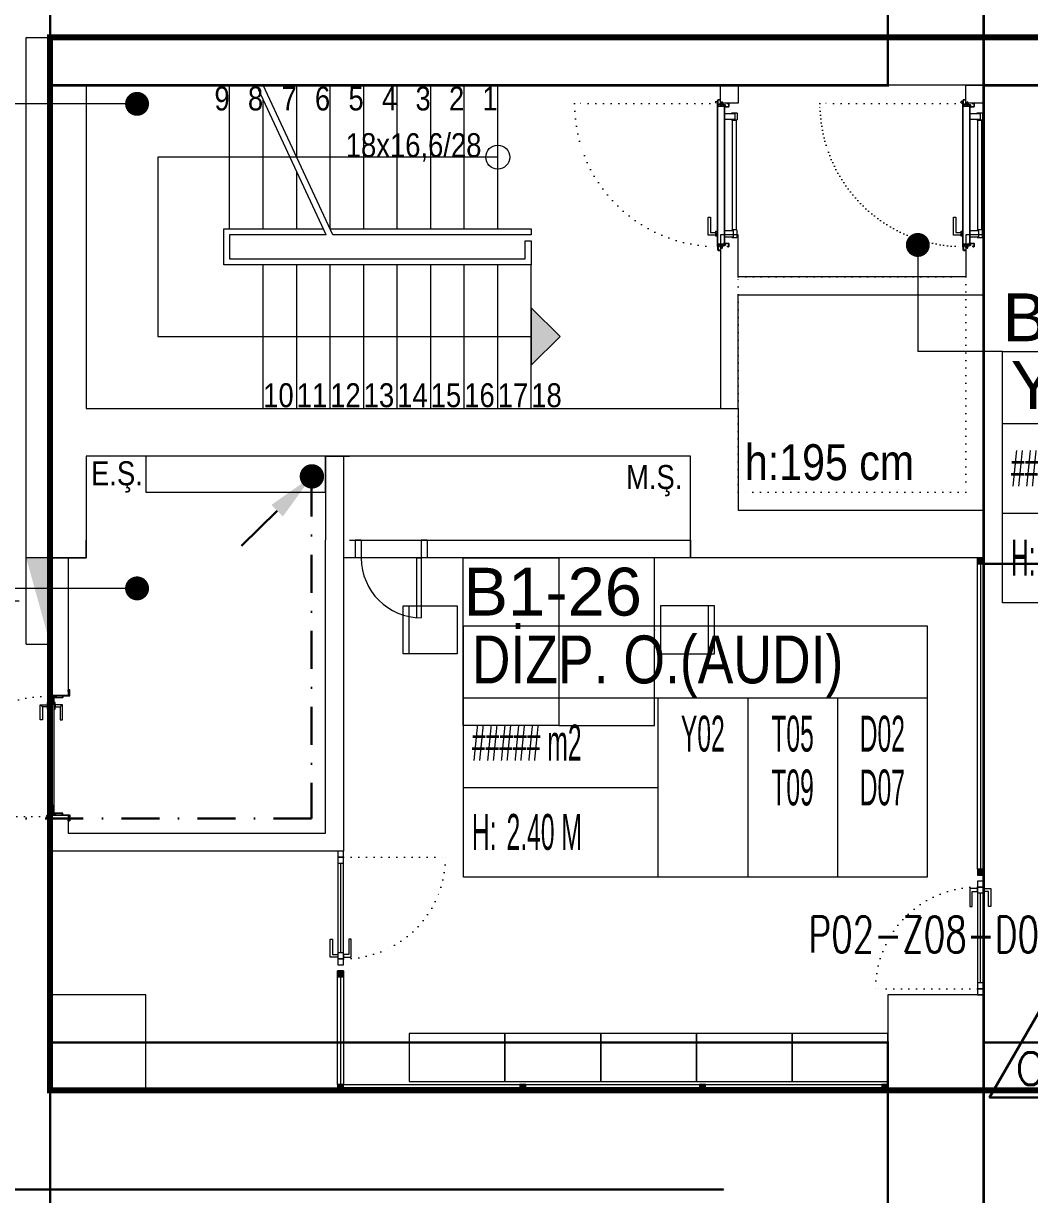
# Model space of a CAD drawing. Header units: metres. Extents: x -19121 to 152404, y -12107 to 29421.
# Drawn here: x 64418 to 65258, y 1513 to 2492 of the extents above; entities that cross this region are included whole.
import ezdxf
from ezdxf.enums import TextEntityAlignment as Align
from ezdxf.xclip import XClip

# ---------------------------------------------------------------- set-up
doc = ezdxf.new("R2010")
doc.units = ezdxf.units.M
doc.header["$LTSCALE"] = 50
doc.header["$MEASUREMENT"] = 0
doc.header["$XCLIPFRAME"] = 0
for name, pattern in [('DASHDOT', [25.4, 12.7, -6.35, 0, -6.35]), ('DOT2', [0.125, 0, -0.125]), ('DOT5', [0.75, 0, -0.75]), ('HIDDEN', [0.375, 0.25, -0.125])]:
    doc.linetypes.add(name, pattern=pattern)
doc.layers.get('0').update_dxf_attribs({"color": 9, "lineweight": 5})
for name, color, linetype, lineweight in [('00', 9, 'Continuous', 5), ('01', 9, 'Continuous', 5), ('05', 9, 'Continuous', 5), ('06B', 9, 'Continuous', 5), ('06D', 9, 'Continuous', 5), ('10', 9, 'Continuous', 5), ('14', 9, 'Continuous', 5), ('15', 9, 'Continuous', 5), ('19', 9, 'Continuous', 5), ('20', 9, 'DOT2', 5), ('21', 9, 'Continuous', 5), ('21_mahal200', 9, 'Continuous', 5), ('30H', 8, 'Continuous', 5), ('32-ekipman', 9, 'Continuous', 5), ('E-DEDEKTÖR NUMARALARI', 20, 'Continuous', 30), ('E-KABLO', 7, 'Continuous', 30), ('E-KARBONMONOKSİT DEDEKTÖRÜ', 7, 'Continuous', 30), ('E-OK', 3, 'Continuous', 30)]:
    doc.layers.add(name, color=color, linetype=linetype, lineweight=lineweight)
doc.styles.add('Arial', font='arial.ttf', dxfattribs={"height": 2.5})
doc.styles.add('E-YAZI', font='txttw.shx', dxfattribs={"height": 200})
doc.styles.add('MuuM_TEXT-STANDART', font='ARIALN.TTF')
doc.dimstyles.new('MuuM_DIM200', dxfattribs={"dimscale": 20, "dimtxt": 2, "dimasz": 1, "dimexe": 1, "dimexo": 1, "dimgap": 1, "dimtad": 1, "dimdec": 1, "dimrnd": 0.5, "dimdsep": 46, "dimtxsty": 'MuuM_TEXT-STANDART', "dimblk": 'ARCHTICK', "dimcen": 0, "dimdle": 0.15, "dimclrd": 256, "dimclre": 256, "dimclrt": 256, "dimadec": 0, "dimazin": 0, "dimtfac": 5, "dimtdec": 1, "dimtix": 1, "dimtmove": 2, "dimatfit": 3, "dimldrblk": 'DOT', "dimfxl": 3, "dimfxlon": 1, "dimtolj": 1, "dimlwd": -1, "dimlwe": -1, "dimarcsym": 0})

# ---------------------------------------------------------------- blocks, each defined once
blk = doc.blocks.new('100_KARBONMONOKSİT DEDEKTÖRÜ 085')
at = {"layer": 'E-KARBONMONOKSİT DEDEKTÖRÜ', "color": 4}
blk.add_lwpolyline([(2.264, 0), (0, 3.922), (-2.264, 0)], close=True, dxfattribs=at)
at = {"layer": 'E-KARBONMONOKSİT DEDEKTÖRÜ', "color": 3, "style": 'E-YAZI'}
blk.add_text('Co', height=1.36, dxfattribs=at).set_placement((-0.022, 1.201), align=Align.MIDDLE)
blk = doc.blocks.new('*U212')
at = {"layer": 'E-OK', "color": 3, "linetype": 'Continuous'}
blk.add_line((84.9, 84.8), (172.1, 172), dxfattribs=at)
at = {"layer": 'E-OK', "color": 4, "linetype": 'Continuous', "const_width": 30}
blk.add_lwpolyline([(-15, 0, 1), (15, 0, 1)], format="xyb", close=True, dxfattribs=at)
at = {"layer": 'E-OK', "color": 3, "linetype": 'Continuous'}
blk.add_solid([(99, 70.7), (70.7, 99), (0, 0)], dxfattribs=at)
blk = doc.blocks.new('p-kolon_80x80')
blk.add_lwpolyline([(-40, -40), (40, -40), (40, 40), (-40, 40)], close=True)
blk = doc.blocks.new('1.bod.mimari.elk')
at = {"layer": '01'}
blk.add_lwpolyline([(8420, -6585), (8420, -6500), (8420, -6460), (8420, -6150), (9220, -6150), (9220, -6190), (8470, -6190), (8470, -6460), (9015, -6460), (9015, -6545), (9220, -6545), (9220, -6585), (8975, -6585), (8975, -6500), (8470, -6500)], dxfattribs=at)
for p in [(8480, -6990), (9180, -6990)]:
    blk.add_blockref('p-kolon_80x80', p, dxfattribs=at)
blk = doc.blocks.new('p-işyeri')
at = {"color": 0, "const_width": 2}
blk.add_lwpolyline([(200, 0), (200, 700), (-200, 700), (-200, 0)], close=True, dxfattribs=at)
blk = doc.blocks.new('gr-p-birim')
blk.add_lwpolyline([(-0.5, -0.5), (0.5, -0.5), (0.5, 0.5), (-0.5, 0.5)], close=True)
blk = doc.blocks.new('*U15')
at = {"ltscale": 15}
for p, q in [((-25, 1), (-26, 0)), ((-25, -1), (-26, 0)), ((-23, 1), (-25, 1)), ((-23, 1), (-23, -2)), ((-21, -3), (-18, 3)), ((-21, -3), (-18, 3)), ((-20, -3), (-17, 3)), ((-20, -3), (-16, 3)), ((-18, -3), (-15, 3)), ((-18, -3), (-15, 3)), ((-18, 1), (-18, 2)), ((-17, -3), (-14, 3)), ((-17, -3), (-13, 3)), ((-17, 1), (-17, 2)), ((-15, -3), (-12, 3)), ((-15, -3), (-12, 3)), ((-15, 1), (-15, 2)), ((-14, -3), (-11, 3)), ((-14, -3), (-10, 3)), ((-14, 1), (-14, 2)), ((-12, -3), (-9, 3)), ((-12, -3), (-9, 3)), ((-12, 1), (-12, 2)), ((-11, -3), (-8, 3)), ((-11, -3), (-7, 3)), ((-11, 1), (-11, 2)), ((-9, -3), (-6, 3)), ((-9, -3), (-6, 3)), ((-9, 1), (-9, 2)), ((-8, -3), (-4, 3)), ((-8, -3), (-5, 3)), ((-8, 1), (-8, 2)), ((-6, -3), (-3, 3)), ((-6, -3), (-3, 3)), ((-6, 1), (-6, 2)), ((-5, -3), (-1, 3)), ((-5, -3), (-2, 3)), ((-5, 1), (-5, 2)), ((-3, 1), (-3, 2)), ((0, 4), (-2, 1)), ((-2, 1), (-2, 2)), ((0, 0), (-1, 0)), ((-25, -1), (-23, -2)), ((-9, -2), (-23, -2)), ((-21, -3), (-21, -2)), ((-20, -3), (-19, -2)), ((-20, -2), (-19, -2)), ((-19, -2), (-18, -2)), ((-18, -3), (-18, -2)), ((-17, -3), (-16, -2)), ((-17, -2), (-16, -2)), ((-16, -2), (-15, -2)), ((-15, -3), (-15, -2)), ((-14, -3), (-13, -2)), ((-14, -2), (-13, -2)), ((-13, -2), (-12, -2)), ((-12, -3), (-12, -2)), ((-11, -3), (-10, -2)), ((-11, -2), (-10, -2)), ((-10, -2), (-9, -2)), ((-9, -3), (-9, -2)), ((-8, -2), (-7, -2)), ((-8, -3), (-7, -2)), ((-7, -2), (-6, -2)), ((-6, -3), (-6, -2)), ((-5, -2), (-4, -2)), ((-5, -3), (-4, -2)), ((-4, -2), (-2, -2)), ((0, -4), (-2, -2)), ((0, 0), (-1, 0))]:
    blk.add_line(p, q, dxfattribs=at)
for p, q in [((-7, 1), (-23, 1)), ((-17, 1), (-19, 1)), ((-16, 1), (-17, 1)), ((-14, 1), (-16, 1)), ((-13, 1), (-14, 1)), ((-11, 1), (-13, 1)), ((-10, 1), (-11, 1)), ((-8, 1), (-10, 1)), ((-7, 1), (-8, 1)), ((-5, 1), (-7, 1)), ((-4, 1), (-5, 1)), ((-2, 1), (-4, 1)), ((-2, 1), (-2, 1)), ((0, 0), (0, 4)), ((-2, -2), (-2, -2)), ((0, 0), (0, -4))]:
    blk.add_line(p, q)
for centre, radius, start, end in [((-26, 4), 3.92, 274.361, 322.1025), ((-26, -4), 3.92, 37.8975, 85.639), ((-18, 3), 0.0971, 330.3204, 150.3204), ((-17, 3), 0.0971, 330.3204, 150.3204), ((-15, 3), 0.0971, 330.3204, 150.3204), ((-14, 3), 0.0971, 330.3204, 150.3204), ((-12, 3), 0.0971, 330.3204, 150.3204), ((-11, 3), 0.0971, 330.3204, 150.3204), ((-9, 3), 0.0971, 330.3204, 150.3204), ((-8, 3), 0.0971, 330.3204, 150.3204), ((-6, 3), 0.0971, 330.3204, 150.3204), ((-5, 3), 0.0971, 330.3204, 150.3204), ((-3, 3), 0.0971, 330.3204, 150.3204), ((-2, 3), 0.0971, 330.3204, 150.3204), ((-1, 0), 0.486, 90, 270), ((0, 4), 0.25, 0, 150.0864), ((-21, -3), 0.0971, 150.3204, 330.3204), ((-20, -3), 0.0971, 150.3204, 330.3204), ((-18, -3), 0.0971, 150.3204, 330.3204), ((-17, -3), 0.0971, 150.3204, 330.3204), ((-15, -3), 0.0971, 150.3204, 330.3204), ((-14, -3), 0.0971, 150.3204, 330.3204), ((-12, -3), 0.0971, 150.3204, 330.3204), ((-11, -3), 0.0971, 150.3204, 330.3204), ((-9, -3), 0.0971, 150.3204, 330.3204), ((-8, -3), 0.0971, 150.3204, 330.3204), ((-6, -3), 0.0971, 150.3204, 330.3204), ((-5, -3), 0.0971, 150.3204, 330.3204), ((0, -4), 0.25, 209.9136, 0)]:
    blk.add_arc(centre, radius, start, end, dxfattribs=at)
blk = doc.blocks.new('conta')
at = {"ltscale": 10}
for p, q in [((-2649.9, 5345.5), (-2649.8, 5345.6)), ((-2649.9, 5344.5), (-2649.8, 5344.3)), ((-2649.8, 5344.3), (-2649.7, 5344.3)), ((-2649.7, 5345.4), (-2649.3, 5345.4)), ((-2649.2, 5345.4), (-2649.1, 5345.5)), ((-2649, 5344), (-2648.8, 5343.8)), ((-2648.9, 5344.1), (-2648.7, 5343.9)), ((-2648.8, 5345.1), (-2648.6, 5345.3)), ((-2648.8, 5344.9), (-2648.6, 5345.2)), ((-2648.7, 5343.8), (-2648.7, 5343.8)), ((-2648.6, 5345.3), (-2648.6, 5345.3))]:
    blk.add_line(p, q, dxfattribs=at)
for centre, radius, start, end in [((-2649.8, 5345.5), 0.05, 140.6345, 188.9372), ((-2653, 5345), 3.19, 350.4674, 8.9372), ((-2649.9, 5344.5), 0.02, 170.4674, 213.7451), ((-2649.7, 5345.6), 0.0696, 22.2428, 159.258), ((-2650.9, 5345), 1.24, 340.3382, 16.7772), ((-2649.7, 5344.6), 0.03, 160.3382, 273.2666), ((-2649.7, 5345.4), 0.03, 90, 196.7772), ((-2649.6, 5341.5), 3.01, 80.4362, 93.2666), ((-2649.3, 5345.5), 0.05, 270, 303.0062), ((-2649.2, 5344.1), 0.231, 353.9571, 81.9004), ((-2649.1, 5345.5), 0.03, 4.7972, 123.0062), ((-2649.1, 5344.5), 0.03, 260.4362, 338.7066), ((-2651.2, 5344.8), 2.33, 7.5897, 18.7951), ((-2649, 5345.6), 0.05, 18.7951, 42.1429), ((-2650.2, 5345), 1.27, 338.7066, 23.0418), ((-2648.9, 5344.1), 0.1, 173.9571, 217.2653), ((-2648.8, 5345.1), 0.05, 187.5897, 322.7347), ((-2658.2, 5345.2), 9.36, 353.6857, 357.8537), ((-2648.8, 5344.2), 0.1, 173.6857, 217.2653), ((-2648.8, 5344.8), 0.05, 142.7347, 180.2669), ((-2648.7, 5343.8), 0.05, 217.2653, 307.2653), ((-2648.7, 5343.8), 0.05, 307.2653, 37.2653), ((-2648.6, 5345.3), 0.05, 52.7347, 142.7347), ((-2648.6, 5345.3), 0.05, 322.7347, 52.7347)]:
    blk.add_arc(centre, radius, start, end, dxfattribs=at)
for points, knots in [([(-2649, 5345.6), (-2649, 5345.6), (-2649.1, 5345.7), (-2649.2, 5345.4), (-2649.3, 5345.7), (-2649.4, 5345.5), (-2649.5, 5345.7), (-2649.6, 5345.5), (-2649.7, 5345.6), (-2649.7, 5345.6)], [0.0086373, 0.0086373, 0.0086373, 0.0086373, 0.1097304, 0.3133405, 0.4430081, 0.5658764, 0.7165186, 0.8527974, 0.9648495, 0.9648495, 0.9648495, 0.9648495]), ([(-2649.7, 5344.3), (-2649.7, 5344.3), (-2649.7, 5344.5), (-2649.6, 5344.3), (-2649.3, 5344.4), (-2649.2, 5344.4), (-2649.2, 5344.4)], [0, 0, 0, 0, 0.1008757, 0.3841126, 0.5436166, 0.6906785, 0.6906785, 0.6906785, 0.6906785])]:
    blk.add_open_spline(points, degree=3, knots=knots, dxfattribs=at)
blk = doc.blocks.new('p-yn_sackasa')
at = {"layer": '10', "linetype": 'Continuous'}
for p, q in [((-2.19, 0), (-2.19, -0.15)), ((0, 6.16), (0, 6.9)), ((0.01, 6.9), (0.01, 6.15)), ((0.14, 6.9), (0.14, 6.16)), ((0.15, 6.9), (0.15, 6.16)), ((2.69, 7.16), (0.26, 7.16)), ((2.69, 7.15), (0.26, 7.15)), ((2.69, 7.02), (0.26, 7.02)), ((0.26, 7.01), (2.69, 7.01)), ((0.26, 6.05), (0.76, 6.05)), ((0.75, 6.04), (0.26, 6.04)), ((0.26, 5.91), (0.75, 5.91)), ((0.76, 5.9), (0.26, 5.9)), ((0.67, -0.71), (0.67, 2.27)), ((0.69, -0.71), (0.69, 2.27)), ((0.75, 5.91), (0.75, 6.04)), ((0.76, 5.9), (0.76, 6.05)), ((0.81, -0.71), (0.81, 2.27)), ((0.83, -0.71), (0.83, 2.27)), ((0.92, 2.33), (0.95, 2.32)), ((0.93, 2.34), (0.95, 2.33)), ((1.01, 2.46), (0.99, 2.47)), ((0.99, 2.46), (1.01, 2.45)), ((1.11, 2.52), (1.11, 3.73)), ((1.12, 2.52), (1.12, 3.73)), ((1.25, 3.73), (1.25, 2.52)), ((1.26, 2.52), (1.26, 3.73)), ((1.37, 3.98), (2.49, 3.98)), ((2.49, 3.97), (1.37, 3.97)), ((1.37, 3.84), (2.49, 3.84)), ((2.49, 3.83), (1.37, 3.83)), ((2.6, 3.69), (2.5, 3.36)), ((2.51, 3.35), (2.61, 3.69)), ((2.73, 3.65), (2.63, 3.32)), ((2.74, 3.64), (2.64, 3.31)), ((2.8, 3.29), (2.8, 6.9)), ((2.81, 3.29), (2.81, 6.9)), ((2.94, 3.29), (2.94, 6.9)), ((2.95, 3.29), (2.95, 6.9)), ((-2.95, -0.25), (-2.95, -1.75)), ((-2.94, -1.75), (-2.94, -0.25)), ((-2.81, -0.25), (-2.81, -1.75)), ((-2.8, -0.25), (-2.8, -1.75)), ((-2.19, 0), (-2.7, 0)), ((-2.2, -0.01), (-2.7, -0.01)), ((-2.2, -0.14), (-2.7, -0.14)), ((-2.19, -0.15), (-2.7, -0.15)), ((1.01, -1.85), (-2.7, -1.85)), ((1.01, -1.86), (-2.7, -1.86)), ((-2.7, -1.99), (1.01, -1.99)), ((1.01, -2), (-2.7, -2)), ((-2.2, -0.14), (-2.2, -0.01)), ((0.92, -0.77), (0.95, -0.76)), ((0.93, -0.78), (0.95, -0.77)), ((0.99, -0.89), (1.01, -0.88)), ((1.01, -0.89), (0.99, -0.91)), ((1.11, -0.96), (1.11, -1.75)), ((1.12, -0.96), (1.12, -1.75)), ((1.25, -0.96), (1.25, -1.75)), ((1.26, -0.96), (1.26, -1.75))]:
    blk.add_line(p, q, dxfattribs=at)
for points in [[(0.15, 2.14), (0.67, 2.14), (0.67, -0.54), (0.15, -0.54)], [(0.15, 2.14), (0.41, 2.14), (0.41, -0.54), (0.15, -0.54)]]:
    blk.add_lwpolyline(points, close=True, dxfattribs=at)
for centre, radius, start, end in [((0.26, 6.9), 0.261, 90, 180), ((0.26, 6.16), 0.261, 180, 270), ((0.26, 6.9), 0.249, 90, 180), ((0.26, 6.16), 0.249, 181.34499, 271.35021), ((0.26, 6.9), 0.122, 90, 180), ((0.26, 6.16), 0.122, 180, 270), ((0.26, 6.9), 0.11, 90, 180), ((0.26, 6.16), 0.11, 180, 270), ((0.89, 2.27), 0.219, 63.21528, 180), ((0.89, 2.27), 0.206, 63.21689, 180), ((0.89, 2.27), 0.0801, 63.21502, 180), ((0.89, 2.27), 0.0674, 63.21445, 180), ((1.04, 2.52), 0.206, 243.2197, 0), ((1.04, 2.52), 0.219, 243.21479, 0), ((1.04, 2.52), 0.0801, 243.22028, 0), ((1.04, 2.52), 0.0674, 243.21287, 0), ((1.37, 3.73), 0.253, 90, 180), ((1.37, 3.73), 0.24, 90, 180), ((1.37, 3.73), 0.114, 90, 180), ((1.37, 3.73), 0.101, 90, 180), ((2.49, 3.72), 0.261, 342.86025, 90), ((2.49, 3.72), 0.249, 342.86129, 90), ((2.49, 3.72), 0.122, 342.86074, 90), ((2.49, 3.72), 0.11, 342.86215, 90), ((2.72, 3.29), 0.232, 162.8601, 0), ((2.72, 3.29), 0.219, 162.86127, 0), ((2.72, 3.29), 0.0927, 162.86053, 0), ((2.72, 3.29), 0.0801, 162.86241, 0), ((2.69, 6.9), 0.261, 0, 90), ((2.69, 6.9), 0.249, 0, 90), ((2.69, 6.9), 0.122, 0, 90), ((2.69, 6.9), 0.11, 0, 90), ((-2.7, -0.25), 0.253, 90, 180), ((-2.7, -1.75), 0.253, 180, 270), ((-2.7, -0.25), 0.24, 90, 180), ((-2.7, -1.75), 0.24, 180, 270), ((-2.7, -0.25), 0.114, 90, 180), ((-2.7, -1.75), 0.114, 180, 270), ((-2.7, -0.25), 0.101, 90, 180), ((-2.7, -1.75), 0.101, 180, 270), ((0.89, -0.71), 0.219, 180, 296.78496), ((0.89, -0.71), 0.206, 180, 296.78515), ((0.89, -0.71), 0.0801, 180, 296.78498), ((0.89, -0.71), 0.0674, 180, 180.52454), ((0.89, -0.71), 0.0674, 180, 296.78713), ((1.04, -0.96), 0.219, 0, 116.78545), ((1.04, -0.96), 0.206, 0, 116.78362), ((1.04, -0.96), 0.0801, 0, 116.78105), ((1.04, -0.96), 0.0674, 0, 116.78713), ((1.01, -1.75), 0.114, 270, 0), ((1.01, -1.75), 0.24, 270, 0), ((1.01, -1.75), 0.101, 270, 0), ((1.01, -1.75), 0.253, 270, 0)]:
    blk.add_arc(centre, radius, start, end, dxfattribs=at)
at = {"layer": '10', "xscale": 0.0842696629213483, "yscale": 0.0842696629213483, "zscale": 0.0842696629213483}
blk.add_blockref('*U15', (0.95, 1.35), dxfattribs=at)
at = {"layer": '14', "xscale": -0.7887640449438696, "yscale": 0.7887640449438696, "zscale": 0.7887640449438204, "rotation": 90}
blk.add_blockref('conta', (4217.78, -2086.42), dxfattribs=at)
blk = doc.blocks.new('*U311')
at = {"layer": '06D'}
for points in [[(110.12, 4.76), (110.12, 11.01), (95.12, 11.01), (95.12, 9.14), (107.87, 9.14), (107.87, 9.14), (107.87, 4.76), (110.12, 4.76)], [(111.2, 3.51), (111.2, 4.76), (106.8, 4.76), (106.8, 3.51), (111.2, 3.51)]]:
    blk.add_lwpolyline(points, dxfattribs=at)
for points in [[(8.5, -8.61), (7.87, -8.61), (7.87, -12.61, 0.414214), (8.25, -12.98), (13.75, -12.98, 0.414214), (14.12, -12.61), (14.12, -8.61), (13.5, -8.61)], [(111.5, -8.61), (112.12, -8.61), (112.12, -12.61, -0.414214), (111.75, -12.98), (106.25, -12.98, -0.414214), (105.87, -12.61), (105.87, -8.61), (106.5, -8.61)]]:
    blk.add_lwpolyline(points, format="xyb", dxfattribs=at)
for points in [[(8.5, -11.11), (13.5, -11.11), (13.5, -2.49), (8.5, -2.49)], [(14.12, -12.36), (105.87, -12.36), (105.87, -9.23), (14.12, -9.23)], [(111.5, -9.99), (106.5, -9.99), (106.5, -2.49), (111.5, -2.49)]]:
    blk.add_lwpolyline(points, close=True, dxfattribs=at)
at = {"layer": '10', "ltscale": 10}
for p, q in [((-1.6, 3.68), (-1.73, 3.58)), ((-1.6, 3.68), (-1.73, 3.58)), ((-1.22, 3.11), (-1.22, 3.24)), ((-1.22, 3.11), (-1.22, 3.24)), ((-1.22, 3.11), (-1.05, 3.11)), ((-1.22, 3.11), (-1.05, 3.11)), ((-1.05, 2.95), (-1.05, 3.38)), ((-1.05, 2.95), (-1.05, 3.38)), ((-0.84, 2.95), (-0.84, 3.38)), ((-0.84, 2.95), (-0.84, 3.38)), ((0.3, 3.41), (0.3, 3.29)), ((0.4, 3.51), (119.6, 3.51)), ((0.4, 3.19), (2.25, 3.19)), ((0.45, 3.36), (119.54, 3.36)), ((0.45, 3.36), (0.45, 3.34)), ((0.45, 3.34), (2.35, 3.34)), ((1, 0.04), (2, 0.69)), ((2, 1.13), (2, 0.69)), ((2.3, 1.13), (2, 1.13)), ((2, 0.69), (2, -0.81)), ((2.3, 3.14), (2.3, -2.39)), ((2.3, 0.69), (2.3, 1.13)), ((2.3, -0.81), (2.3, 0.69)), ((2.45, 3.24), (2.45, -2.29)), ((117.55, 3.24), (117.55, -2.29)), ((119.54, 3.34), (117.65, 3.34)), ((117.7, 3.14), (117.7, -2.39)), ((117.7, 1.13), (117.7, -0.37)), ((118, 1.13), (117.7, 1.13)), ((117.7, 1.13), (117.7, -0.37)), ((118, 1.13), (117.7, 1.13)), ((119.6, 3.19), (117.75, 3.19)), ((118, -0.37), (118, 1.13)), ((118, -0.37), (118, 1.13)), ((118, 0.88), (119, 0.88)), ((118, 0.88), (119, 0.88)), ((118, 0.68), (119, 0.68)), ((118, 0.68), (119, 0.68)), ((119, 0.28), (118, -0.37)), ((119, 0.28), (118, -0.37)), ((119.55, 3.36), (119.55, 3.34)), ((119.7, 3.41), (119.7, 3.29)), ((2, -0.36), (1, -0.36)), ((2, -0.56), (1, -0.56)), ((2, -0.81), (2.3, -0.81)), ((2.4, -2.49), (117.6, -2.49)), ((2.5, -2.34), (117.5, -2.34)), ((117.7, -0.37), (117.7, -0.81)), ((117.7, -0.37), (117.7, -0.81)), ((117.7, -0.81), (118, -0.81)), ((117.7, -0.81), (118, -0.81)), ((118, -0.81), (118, -0.37)), ((118, -0.81), (118, -0.37))]:
    blk.add_line(p, q, dxfattribs=at)
blk.add_circle((-0.95, 4.22), 0.843, dxfattribs=at)
blk.add_circle((-0.95, 4.22), 0.843, dxfattribs=at)
for centre, radius, start, end in [((-0.95, 4.22), 1.01, 219.4092, 254.28614), ((-0.95, 4.22), 1.01, 219.4092, 254.28614), ((-0.42, 3.21), 0.428, 156.35197, 217.62095), ((-0.42, 3.21), 0.428, 156.35197, 217.62095), ((-0.42, 3.21), 0.302, 105.55242, 240.03149), ((-0.42, 3.21), 0.302, 105.55242, 240.03149), ((0.4, 3.41), 0.1, 90, 180), ((0.4, 3.29), 0.1, 180, 270), ((0.45, 3.36), 0.005, 90, 180), ((0.45, 3.34), 0.005, 180, 270), ((2.25, 3.14), 0.05, 0, 90), ((2.35, 3.24), 0.1, 0, 90), ((117.65, 3.24), 0.1, 90, 180), ((117.75, 3.14), 0.05, 90, 180), ((119.54, 3.36), 0.005, 0, 90), ((119.54, 3.34), 0.005, 270, 0), ((119.6, 3.41), 0.1, 0, 90), ((119.6, 3.29), 0.1, 270, 0), ((2.4, -2.39), 0.1, 180, 270), ((2.5, -2.29), 0.05, 180, 270), ((117.56, -2.35), 0.141, 284.92708, 345.07292)]:
    blk.add_arc(centre, radius, start, end, dxfattribs=at)
at = {"layer": '20'}
blk.add_lwpolyline([(0.3, 3.35), (0.3, 122.75, -0.414214), (119.7, 3.35, 1)], format="xyb", dxfattribs=at)
at = {"xscale": -1, "rotation": 180}
blk.add_blockref('p-yn_sackasa', (0, 0.95), dxfattribs=at)
at = {"rotation": 180}
blk.add_blockref('p-yn_sackasa', (120, 0.95), dxfattribs=at)
blk = doc.blocks.new('*U312')
at = {"layer": '06D'}
for points in [[(9.87, 4.76), (9.87, 11.01), (24.87, 11.01), (24.87, 9.14), (12.12, 9.14), (12.12, 9.14), (12.12, 4.76), (9.87, 4.76)], [(8.8, 3.51), (8.8, 4.76), (13.2, 4.76), (13.2, 3.51), (8.8, 3.51)]]:
    blk.add_lwpolyline(points, dxfattribs=at)
for points in [[(8.5, -8.61), (7.87, -8.61), (7.87, -12.61, 0.414214), (8.25, -12.98), (13.75, -12.98, 0.414214), (14.12, -12.61), (14.12, -8.61), (13.5, -8.61)], [(111.5, -8.61), (112.12, -8.61), (112.12, -12.61, -0.414214), (111.75, -12.98), (106.25, -12.98, -0.414214), (105.87, -12.61), (105.87, -8.61), (106.5, -8.61)]]:
    blk.add_lwpolyline(points, format="xyb", dxfattribs=at)
for points in [[(8.5, -9.99), (13.5, -9.99), (13.5, -2.49), (8.5, -2.49)], [(105.87, -12.36), (14.12, -12.36), (14.12, -9.23), (105.87, -9.23)], [(111.5, -11.11), (106.5, -11.11), (106.5, -2.49), (111.5, -2.49)]]:
    blk.add_lwpolyline(points, close=True, dxfattribs=at)
at = {"layer": '10', "ltscale": 10}
for p, q in [((0.3, 3.41), (0.3, 3.29)), ((119.6, 3.51), (0.4, 3.51)), ((0.4, 3.19), (2.25, 3.19)), ((119.54, 3.36), (0.45, 3.36)), ((0.45, 3.36), (0.45, 3.34)), ((0.45, 3.34), (2.35, 3.34)), ((2, 0.88), (1, 0.88)), ((2, 0.88), (1, 0.88)), ((2, 0.68), (1, 0.68)), ((2, 0.68), (1, 0.68)), ((1, 0.28), (2, -0.37)), ((1, 0.28), (2, -0.37)), ((2, -0.37), (2, 1.13)), ((2, 1.13), (2.3, 1.13)), ((2, -0.37), (2, 1.13)), ((2, 1.13), (2.3, 1.13)), ((2.3, 3.14), (2.3, -2.39)), ((2.3, 1.13), (2.3, -0.37)), ((2.3, 1.13), (2.3, -0.37)), ((2.45, 3.24), (2.45, -2.29)), ((117.55, 3.24), (117.55, -2.29)), ((119.54, 3.34), (117.65, 3.34)), ((117.7, 3.14), (117.7, -2.39)), ((117.7, 1.13), (118, 1.13)), ((117.7, 0.69), (117.7, 1.13)), ((117.7, -0.81), (117.7, 0.69)), ((119.6, 3.19), (117.75, 3.19)), ((118, 1.13), (118, 0.69)), ((118, 0.69), (118, -0.81)), ((119, 0.04), (118, 0.69)), ((119.55, 3.36), (119.55, 3.34)), ((119.7, 3.41), (119.7, 3.29)), ((120.84, 2.95), (120.84, 3.38)), ((120.84, 2.95), (120.84, 3.38)), ((121.05, 2.95), (121.05, 3.38)), ((121.05, 2.95), (121.05, 3.38)), ((121.22, 3.11), (121.05, 3.11)), ((121.22, 3.11), (121.05, 3.11)), ((121.22, 3.11), (121.22, 3.24)), ((121.22, 3.11), (121.22, 3.24)), ((121.6, 3.68), (121.73, 3.58)), ((121.6, 3.68), (121.73, 3.58)), ((2, -0.81), (2, -0.37)), ((2, -0.81), (2, -0.37)), ((2.3, -0.81), (2, -0.81)), ((2.3, -0.81), (2, -0.81)), ((2.3, -0.37), (2.3, -0.81)), ((2.3, -0.37), (2.3, -0.81)), ((117.6, -2.49), (2.4, -2.49)), ((117.5, -2.34), (2.5, -2.34)), ((118, -0.81), (117.7, -0.81)), ((118, -0.36), (119, -0.36)), ((118, -0.56), (119, -0.56))]:
    blk.add_line(p, q, dxfattribs=at)
blk.add_circle((120.95, 4.22), 0.843, dxfattribs=at)
blk.add_circle((120.95, 4.22), 0.843, dxfattribs=at)
for centre, radius, start, end in [((0.4, 3.41), 0.1, 90, 180), ((0.4, 3.29), 0.1, 180, 270), ((0.45, 3.36), 0.005, 90, 180), ((0.45, 3.34), 0.005, 180, 270), ((2.25, 3.14), 0.05, 0, 90), ((2.35, 3.24), 0.1, 0, 90), ((117.65, 3.24), 0.1, 90, 180), ((117.75, 3.14), 0.05, 90, 180), ((119.54, 3.36), 0.005, 0, 90), ((119.54, 3.34), 0.005, 270, 0), ((119.6, 3.41), 0.1, 0, 90), ((119.6, 3.29), 0.1, 270, 0), ((120.42, 3.21), 0.302, 299.96851, 74.44758), ((120.42, 3.21), 0.302, 299.96851, 74.44758), ((120.42, 3.21), 0.428, 322.37905, 23.64803), ((120.42, 3.21), 0.428, 322.37905, 23.64803), ((120.95, 4.22), 1.01, 285.71386, 320.5908), ((120.95, 4.22), 1.01, 285.71386, 320.5908), ((2.44, -2.35), 0.141, 194.92708, 255.07292), ((117.5, -2.29), 0.05, 270, 0), ((117.6, -2.39), 0.1, 270, 0)]:
    blk.add_arc(centre, radius, start, end, dxfattribs=at)
at = {"layer": '20'}
blk.add_lwpolyline([(119.7, 3.35), (119.7, 122.75, 0.414214), (0.3, 3.35, -1)], format="xyb", dxfattribs=at)
at = {"xscale": -1, "rotation": 180}
blk.add_blockref('p-yn_sackasa', (0, 0.95), dxfattribs=at)
at = {"rotation": 180}
blk.add_blockref('p-yn_sackasa', (120, 0.95), dxfattribs=at)
blk = doc.blocks.new('p-M01-M02_merdiven-1050')
at = {"layer": '19'}
h = blk.add_hatch(color=256, dxfattribs=at)
h.dxf.hatch_style = 1
edge = h.paths.add_edge_path()
edge.add_arc((210, -344), 10, 270, 630)
h = blk.add_hatch(color=256, dxfattribs=at)
h.dxf.hatch_style = 1
h.paths.add_polyline_path([(84, -372), (36, -372), (60, -396.04)])
at = {"layer": '19', "linetype": 'Continuous'}
for points in [[(210, -344), (210, -120), (210, -60), (60, -60), (60, -372)], [(145, -200.74), (145, -120), (125, -120), (125, -120), (125, -367), (140, -367), (140, -372), (120, -372), (120, -367), (120, -115), (120, -115), (150, -115), (150, -198.41)], [(150, -120), (270, -120)], [(145, -200.74), (270, -142.41)], [(0, -148), (120, -148)], [(145, -206.33), (270, -148)], [(150, -148), (258.02, -148)], [(0, -176), (120, -176)], [(150, -176), (198.02, -176)], [(210, -176), (270, -176)], [(0, -204), (120, -204)], [(150, -204), (270, -204)], [(0, -232), (120, -232)], [(150, -232), (270, -232)], [(0, -260), (120, -260)], [(150, -260), (270, -260)], [(0, -288), (120, -288)], [(150, -288), (270, -288)], [(0, -316), (120, -316)], [(150, -316), (270, -316)], [(0, -344), (120, -344)], [(150, -344), (270, -344)], [(0, -372), (120, -372)]]:
    blk.add_lwpolyline(points, dxfattribs=at)
at = {"layer": '19'}
for points in [[(145, -206.33), (270, -148)], [(150, -204), (150, -372), (150, -372), (145, -372), (145, -372), (145, -206.33)]]:
    blk.add_lwpolyline(points, dxfattribs=at)
blk.add_lwpolyline([(84, -372), (36, -372), (60, -396.04)], close=True, dxfattribs=at)
blk.add_circle((210, -344), 10, dxfattribs=at)
blk = doc.blocks.new('p-m04 formül2a')
at = {"layer": '21', "style": 'MuuM_TEXT-STANDART'}
for s, p in [('9', (120, 249)), ('8', (148, 249)), ('7', (176, 249)), ('6', (204, 249)), ('5', (232, 249)), ('4', (260, 249)), ('3', (288, 249)), ('2', (316, 249)), ('1', (344, 249)), ('18x16,6/28', (330.39, 210))]:
    blk.add_text(s, height=20, dxfattribs=at).set_placement(p, align=Align.RIGHT)
for s, p in [('10', (148, 1)), ('11', (176, 1)), ('12', (204, 1)), ('13', (232, 1)), ('14', (260, 1)), ('15', (288, 1)), ('16', (316, 1)), ('17', (344, 1)), ('18', (372, 1))]:
    blk.add_text(s, height=20, dxfattribs=at).set_placement(p)
blk = doc.blocks.new('gr-p-barel kilitli kapı kolu')
at = {"flags": 128}
for points in [[(-0.9, 0.8), (-0.9, 4.9), (-11.7, 4.9), (-11.7, 6.7), (0.9, 6.7), (0.9, 0.8)], [(-0.8, 5), (0.8, 6.6)]]:
    blk.add_lwpolyline(points, dxfattribs=at)
blk.add_lwpolyline([(-2.75, 0), (-2.75, 0.7), (2.75, 0.7), (2.75, 0)])
blk.add_lwpolyline([(-1.3, 0.7), (1.3, 0.7), (1.3, 0.8), (-1.3, 0.8)], close=True)
blk = doc.blocks.new('prf-scr2')
at = {"linetype": 'DOT2', "ltscale": 10}
blk.add_line((0, 0.19), (0, -1.06), dxfattribs=at)
for p, q in [((0.09, -0.24), (-0.09, -0.2)), ((-0.09, -0.24), (0.09, -0.28)), ((0.09, -0.32), (-0.09, -0.28)), ((-0.09, -0.32), (0.09, -0.36)), ((0.09, -0.4), (-0.09, -0.36)), ((-0.09, -0.4), (0.09, -0.44)), ((0.09, -0.48), (-0.09, -0.44)), ((-0.09, -0.48), (0.09, -0.52)), ((0.09, -0.56), (-0.09, -0.52)), ((-0.09, -0.56), (0.09, -0.6)), ((0.09, -0.64), (-0.09, -0.6)), ((-0.09, -0.64), (0.09, -0.68)), ((0.09, -0.72), (-0.09, -0.68)), ((-0.09, -0.72), (0.09, -0.76)), ((0.06, -0.84), (-0.08, -0.76)), ((-0.07, -0.8), (0.06, -0.84)), ((0.09, -0.17), (0, -0.15)), ((0, -0.18), (0.09, -0.2))]:
    blk.add_line(p, q)
blk.add_lwpolyline([(0.23, 0), (-0.23, 0), (-0.23, -0.01), (-0.12, -0.14), (0.12, -0.14), (0.23, -0.01), (0.23, 0)], close=True)
for points in [[(0.23, -0.01), (-0.23, -0.01)], [(-0.09, -0.14), (-0.09, -0.2), (-0.12, -0.22), (-0.12, -0.23), (-0.09, -0.24), (-0.09, -0.28), (-0.12, -0.3), (-0.12, -0.31), (-0.09, -0.32), (-0.09, -0.36), (-0.12, -0.38), (-0.12, -0.39), (-0.09, -0.4), (-0.09, -0.44), (-0.12, -0.46), (-0.12, -0.46), (-0.09, -0.48), (-0.09, -0.52), (-0.12, -0.54), (-0.12, -0.54), (-0.09, -0.56), (-0.09, -0.6), (-0.12, -0.62), (-0.12, -0.62), (-0.09, -0.64), (-0.09, -0.68), (-0.12, -0.69), (-0.12, -0.7), (-0.09, -0.72), (-0.09, -0.73), (-0.08, -0.76), (-0.1, -0.77), (-0.1, -0.78), (-0.07, -0.8), (-0.01, -0.94), (0, -0.95), (0.01, -0.94), (0.08, -0.76), (0.09, -0.76), (0.12, -0.74), (0.12, -0.73), (0.09, -0.72), (0.09, -0.68), (0.12, -0.66), (0.12, -0.66), (0.09, -0.64), (0.09, -0.6), (0.12, -0.58), (0.12, -0.58), (0.09, -0.56), (0.09, -0.52), (0.12, -0.5), (0.12, -0.5), (0.09, -0.48), (0.09, -0.44), (0.12, -0.43), (0.12, -0.42), (0.09, -0.4), (0.09, -0.36), (0.12, -0.35), (0.12, -0.34), (0.09, -0.32), (0.09, -0.28), (0.12, -0.27), (0.12, -0.26), (0.09, -0.24), (0.09, -0.2), (0.12, -0.19), (0.12, -0.18), (0.09, -0.17), (0.09, -0.14)]]:
    blk.add_lwpolyline(points)
blk = doc.blocks.new('K-SAC-01')
at = {"layer": '10'}
for points in [[(-4.6, 16.2, -0.414214), (-4.5, 16.3), (-0.1, 16.3, -0.414214), (0, 16.2), (0, 5.9), (0.2, 5.9), (0.2, 16.2, 0.414214), (-0.1, 16.5), (-4.5, 16.5, 0.414214), (-4.8, 16.2), (-4.8, 15.3, 0.414214), (-4.5, 15), (-3.4, 15), (-3.4, 15.2), (-4.5, 15.2, -0.414214), (-4.6, 15.3)], [(0.2, 10.3, -0.414214), (0.5, 10.6), (1.5, 10.6, -0.414214), (1.8, 10.3), (1.8, 3.9, -0.414214), (1.5, 3.6, -0.414214), (1.2, 3.9), (1.2, 4.8), (0.2, 4.8), (0.2, -1.2, -0.414214), (-0.1, -1.5), (-4.5, -1.5, -0.414214), (-4.8, -1.2), (-4.8, -0.3, -0.414214), (-4.5, 0), (-3.4, 0), (-3.4, -0.2), (-4.5, -0.2, 0.414214), (-4.6, -0.3), (-4.6, -1.2, 0.414214), (-4.5, -1.3), (-0.1, -1.3, 0.414214), (0, -1.2), (0, 5), (1.4, 5), (1.4, 3.9, 0.414214), (1.5, 3.8, 0.414214), (1.6, 3.9), (1.6, 10.3, 0.414214), (1.5, 10.4), (0.5, 10.4, 0.414214), (0.4, 10.3), (0.4, 9.4), (0.2, 9.4)], [(99.8, 10.3, 0.414214), (99.5, 10.6), (98.5, 10.6, 0.414214), (98.2, 10.3), (98.2, 3.9, 0.414214), (98.5, 3.6, 0.414214), (98.8, 3.9), (98.8, 4.8), (99.8, 4.8), (99.8, -1.2, 0.414214), (100.1, -1.5), (104.5, -1.5, 0.414214), (104.8, -1.2), (104.8, -0.3, 0.414214), (104.5, 0), (103.4, 0), (103.4, -0.2), (104.5, -0.2, -0.414214), (104.6, -0.3), (104.6, -1.2, -0.414214), (104.5, -1.3), (100.1, -1.3, -0.414214), (100, -1.2), (100, 5), (98.6, 5), (98.6, 3.9, -0.414214), (98.5, 3.8, -0.414214), (98.4, 3.9), (98.4, 10.3, -0.414214), (98.5, 10.4), (99.5, 10.4, -0.414214), (99.6, 10.3), (99.6, 9.4), (99.8, 9.4)], [(104.6, 16.2, 0.414214), (104.5, 16.3), (100.1, 16.3, 0.414214), (100, 16.2), (100, 5.9), (99.8, 5.9), (99.8, 16.2, -0.414214), (100.1, 16.5), (104.5, 16.5, -0.414214), (104.8, 16.2), (104.8, 15.3, -0.414214), (104.5, 15), (103.4, 15), (103.4, 15.2), (104.5, 15.2, 0.414214), (104.6, 15.3)], [(-0.38, -2.01), (1, -1.37), (1, 1.5), (1.2, 1.5), (1.2, -1.5), (-0.27, -2.18, -14.796002)]]:
    blk.add_lwpolyline(points, format="xyb", close=True, dxfattribs=at)
for points in [[(98.8, 0.15), (98.8, 2.15), (99.1, 2.15), (99.1, 3.19), (1.5, 3.19), (1.5, 2.15), (1.8, 2.15), (1.8, 0.15), (1.5, 0.15), (1.5, 1.85), (1.2, 1.85), (1.2, 3.49), (99.4, 3.49), (99.4, 1.85), (99.1, 1.85), (99.1, 0.15)], [(98.8, 2.15), (98.8, 0.15), (99.4, 0.15), (99.4, -1.5), (1.2, -1.5), (1.2, 0.15), (1.8, 0.15), (1.8, 2.15), (2.1, 2.15), (2.1, -0.15), (1.5, -0.15), (1.5, -1.2), (99.1, -1.2), (99.1, -0.15), (98.5, -0.15), (98.5, 2.15), (98.8, 2.15)]]:
    blk.add_lwpolyline(points, dxfattribs=at)
for points in [[(2.1, 3), (8.1, 3), (8.1, -1), (2.1, -1)], [(2.4, 2.7), (7.8, 2.7), (7.8, -0.7), (2.4, -0.7)], [(98.5, 3), (92.5, 3), (92.5, -1), (98.5, -1)], [(98.2, 2.7), (92.8, 2.7), (92.8, -0.7), (98.2, -0.7)]]:
    blk.add_lwpolyline(points, close=True, dxfattribs=at)
blk.add_circle((-0.95, -2.5), 0.55, dxfattribs=at)
at = {"layer": '20', "linetype": 'HIDDEN'}
for points in [[(-0.2, -1.3), (-0.2, 0), (-1.7, 0), (-1.7, -1.3)], [(-0.4, -1.99), (-0.4, -0.2), (-1.5, -0.2), (-1.5, -1.99)]]:
    blk.add_lwpolyline(points, dxfattribs=at)
at = {"layer": '20'}
blk.add_lwpolyline([(-0.95, -2.5), (-0.95, -102.85)], dxfattribs=at)
blk.add_arc((-0.95, -2.5), 100.35, 270, 1.51314, dxfattribs=at)
at = {"layer": '06B'}
blk.add_blockref('gr-p-barel kilitli kapı kolu', (91.4, 3.51), dxfattribs=at)
at = {"layer": '06B', "xscale": -1, "rotation": 180}
blk.add_blockref('gr-p-barel kilitli kapı kolu', (91.4, -1.51), dxfattribs=at)
at = {"layer": '10', "xscale": -1, "rotation": 90}
blk.add_blockref('prf-scr2', (1.5, 1), dxfattribs=at)
at = {"layer": '10', "rotation": 270}
blk.add_blockref('prf-scr2', (99.1, 1.22), dxfattribs=at)
blk = doc.blocks.new('p-al-01')
at = {"layer": '06B'}
for points in [[(27.05, 4.35), (27.05, 10.6), (42.05, 10.6), (42.05, 8.72), (29.3, 8.72), (29.3, 8.72), (29.3, 4.35), (27.05, 4.35)], [(27.05, -0.65), (27.05, -6.9), (42.05, -6.9), (42.05, -5.03), (29.3, -5.03), (29.3, -5.03), (29.3, -0.65), (27.05, -0.65)]]:
    blk.add_lwpolyline(points, dxfattribs=at)
at = {"layer": '06D'}
for p, q in [((115.67, 4.35), (28.8, 4.35)), ((28.8, -0.65), (115.67, -0.65))]:
    blk.add_line(p, q, dxfattribs=at)
at = {"layer": '10'}
for points in [[(25.67, -0.65), (25.67, 4.35), (20.67, 4.35), (20.67, -0.65)], [(30.67, -0.65), (30.67, 4.35), (25.67, 4.35), (25.67, -0.65)], [(110.67, -0.65), (110.67, 4.35), (105.67, 4.35), (105.67, -0.65)], [(115.67, -0.65), (115.67, 4.35), (110.67, 4.35), (110.67, -0.65)]]:
    blk.add_lwpolyline(points, close=True, dxfattribs=at)
at = {"layer": '15'}
blk.add_lwpolyline([(105.67, 1.85), (30.67, 1.85)], dxfattribs=at)
at = {"layer": '20'}
blk.add_lwpolyline([(110.67, -0.65), (110.67, -85.65)], dxfattribs=at)
blk.add_arc((110.67, -0.65), 85, 180, 270, dxfattribs=at)
blk = doc.blocks.new('prf-10x10')
blk.add_lwpolyline([(-5, -5), (5, -5), (5, 5), (-5, 5)], close=True)
at = {"color": 255}
blk.add_solid([(-5, -5), (5, -5), (-5, 5), (5, 5)], dxfattribs=at)
at = {"layer": '10'}
blk.add_point((0, 0), dxfattribs=at)
blk = doc.blocks.new('YD-72-20')
at = {"linetype": 'Continuous'}
for p, q in [((0, 0.7139), (-0.0282, 0.6343)), ((0, 0.7139), (0.0282, 0.6343)), ((0, 0.4335), (0, 0.7139)), ((0.225, 0.3547), (0, 0.4335)), ((-0.225, 0.3547), (0.225, 0.3547)), ((-0.225, 0.3547), (0, 0.276)), ((0, 0.058), (0, 0.276)), ((0.36, 0), (-0.36, 0)), ((0.36, 0), (0.36, -0.2))]:
    blk.add_line(p, q, dxfattribs=at)
blk.add_solid([(0.36, -0.2), (-0.36, 0), (-0.36, -0.2)])
blk = doc.blocks.new('b1 yan.dol')
at = {"xscale": -100, "yscale": 100, "zscale": 100, "rotation": 90}
blk.add_blockref('YD-72-20', (64420, -17502.42), dxfattribs=at)
blk = doc.blocks.new('p-sandalye')
blk.add_line((-45, 20), (-45, -20))
blk.add_lwpolyline([(-5, 20), (-50, 20), (-50, -20), (-5, -20)], close=True)
blk.add_point((0, 0.11))
blk = doc.blocks.new('p-masa_servis')
at = {"linetype": 'DOT5'}
blk.add_lwpolyline([(0, 0), (0, 0)], dxfattribs=at)
blk.add_lwpolyline([(0, 0), (0, -80), (140, -80), (140, 0)], close=True)
for p, rotation in [((60, 0), 270), ((50, -110.11), 2.073722e-10)]:
    blk.add_blockref('p-sandalye', p, dxfattribs=dict(rotation=rotation))
blk = doc.blocks.new('_ArchTick')
at = {"color": 0, "linetype": 'ByBlock', "const_width": 0.15}
blk.add_lwpolyline([(-0.5, -0.5), (0.5, 0.5)], dxfattribs=at)
blk = doc.blocks.new('_Dot')
at = {"color": 0, "linetype": 'ByBlock', "lineweight": -2}
blk.add_line((-0.5, 0), (-1, 0), dxfattribs=at)
at = {"color": 0, "linetype": 'ByBlock', "const_width": 0.5}
blk.add_lwpolyline([(-0.25, 0, 1), (0.25, 0, 1)], format="xyb", close=True, dxfattribs=at)
blk = doc.blocks.new('0_roomno2')
blk.add_lwpolyline([(19.375, -10.5), (0, -10.5), (0, 0), (19.375, 0)], close=True)
for points in [[(0, -3), (19.375, -3)], [(8.125, -3), (8.125, -10.5)], [(11.875, -3), (11.875, -10.5)], [(15.625, -3), (15.625, -10.5)], [(0, -6.75), (8.125, -6.75)]]:
    blk.add_lwpolyline(points)
at = {"style": 'MuuM_TEXT-STANDART', "width": 0.6}
blk.add_text('H:', height=1.5, dxfattribs=at).set_placement((0.35, -8.608), align=Align.MIDDLE_LEFT)
at = {"style": 'Arial'}
blk.add_attdef('ODANO', (0, 1.17), '', height=2, dxfattribs=at)
blk.add_attdef('MEKANADI', text='', height=2, dxfattribs=at).set_placement((0.35, -3), align=Align.BOTTOM_LEFT)
at = {"style": 'MuuM_TEXT-STANDART', "width": 0.6}
for tag, p in [('YER01', (10, -4.5)), ('TAVAN01', (13.75, -4.5)), ('DUVAR01', (17.5, -4.5)), ('YER02', (10, -6.75)), ('TAVAN02', (13.75, -6.75)), ('DUVAR02', (17.5, -6.75)), ('YER03', (10, -9)), ('TAVAN03', (13.75, -9)), ('DUVAR03', (17.5, -9))]:
    blk.add_attdef(tag, text='', height=1.5, dxfattribs=at).set_placement(p, align=Align.MIDDLE_CENTER)
for tag, p in [('M2', (0.35, -4.875)), ('TEMIZTAVANYUKSEKLIGI', (1.8, -8.608))]:
    blk.add_attdef(tag, text='', height=1.5, dxfattribs=at).set_placement(p, align=Align.MIDDLE_LEFT)
blk = doc.blocks.new('ttttttttttttt')
for points in [[(3983.49, -30733.6), (3983.49, -30748.6)], [(3988.49, -30733.6), (3983.49, -30733.6)], [(3988.49, -30733.6), (3988.49, -30748.6)], [(4043.49, -30733.6), (4038.49, -30733.6)], [(4038.49, -30733.6), (4038.49, -30748.6)], [(4043.49, -30733.6), (4043.49, -30748.6)], [(3988.49, -30748.6), (3983.49, -30748.6)], [(4034.49, -30748.6), (3988.49, -30748.6)], [(4034.49, -30748.6), (4034.49, -30798.6)], [(4034.49, -30748.6), (4038.49, -30748.6)], [(4043.49, -30748.6), (4038.49, -30748.6)], [(4038.49, -30748.6), (4038.49, -30798.6)]]:
    blk.add_lwpolyline(points)
blk.add_arc((4038.49, -30748.6), 50, 180, 270)
blk = doc.blocks.new('1.bod.mimari1.elk')
at = {"layer": '00'}
for p, q in [((8670, -6500), (8690, -6500)), ((8685, -6500), (8685, -6830)), ((8470, -6585), (8470, -6570)), ((8670, -6815), (8670, -6570)), ((8690, -6570), (8975, -6570)), ((8975, -6570), (8975, -6585)), ((8440, -6700), (8440, -6585)), ((8440, -6585), (8470, -6585)), ((8455, -6585), (8455, -6700)), ((8975, -6585), (8685, -6585)), ((8455, -6700), (8440, -6700)), ((8440, -6830), (8440, -6800)), ((8440, -6800), (8455, -6800)), ((8455, -6800), (8455, -6815)), ((8455, -6815), (8670, -6815)), ((8455, -6830), (8440, -6830)), ((8685, -6830), (8455, -6830)), ((8455, -6830), (8455, -6830))]:
    blk.add_line(p, q, dxfattribs=at)
for points in [[(9000, -6190), (9015, -6190), (9015, -6205), (9000, -6205), (9000, -6190)], [(9015, -6350), (9015, -6350), (9015, -6350), (9015, -6350), (9015, -6335), (9015, -6315), (9000, -6315), (9000, -6460), (9015, -6460), (9015, -6365), (9220, -6365), (9220, -6315), (9205, -6315), (9205, -6350), (9015, -6350)], [(8670, -6500), (8670, -6570)]]:
    blk.add_lwpolyline(points, dxfattribs=at)
blk.add_lwpolyline([(9220, -6190), (9220, -6205), (9205, -6205), (9205, -6190)], close=True, dxfattribs=at)
at = {"layer": '01'}
blk.add_lwpolyline([(8420, -6500), (8420, -6500), (8420, -6460), (8420, -6150), (9220, -6150), (9220, -6190), (8470, -6190), (8470, -6460), (9015, -6460), (9015, -6545), (9220, -6545), (9220, -6585), (8975, -6585), (8975, -6500), (8470, -6500), (8470, -6585), (8420, -6585), (8420, -6500)], dxfattribs=at)
at = {"layer": '06D'}
for points in [[(8670, -6500), (8520, -6500), (8520, -6530), (8670, -6530), (8670, -6500)], [(8670, -6500), (8520, -6500), (8520, -6530), (8670, -6530), (8670, -6500)], [(8680, -7025), (9135, -7025)], [(8680, -7030), (9135, -7030)]]:
    blk.add_lwpolyline(points, dxfattribs=at)
for points in [[(9215, -6585), (9220, -6585), (9220, -6845), (9215, -6845)], [(8680, -6930), (8685, -6930), (8685, -7025), (8680, -7025)]]:
    blk.add_lwpolyline(points, close=True, dxfattribs=at)
at = {"layer": '15'}
for points in [[(9217.5, -6590), (9217.5, -6845)], [(8682.5, -6935), (8682.5, -7025)], [(8680, -7027.5), (9135, -7027.5)]]:
    blk.add_lwpolyline(points, dxfattribs=at)
at = {"layer": '20', "ltscale": 2, "const_width": 5}
blk.add_lwpolyline([(9920, -7030), (8440, -7030), (8440, -6150), (9920, -6150)], close=True, dxfattribs=at)
at = {"layer": '20'}
blk.add_lwpolyline([(9015, -6350), (9205, -6350), (9205, -6530), (9015, -6530)], close=True, dxfattribs=at)
at = {"layer": '21_mahal200'}
blk.add_lwpolyline([(9235.73, -6412.52), (9165, -6412.52)], dxfattribs=at)
for name, p, rotation in [('p-M01-M02_merdiven-1050', (8470, -6460), 90), ('p-al-01', (8684.6, -6945.67), 90), ('p-al-01', (9215.4, -6834.33), 270)]:
    blk.add_blockref(name, p, dxfattribs=dict(rotation=rotation))
for name, p in [('p-m04 formül2a', (8470, -6460)), ('ttttttttttttt', (4711.51, 24163.6))]:
    blk.add_blockref(name, p)
at = {"xscale": -1, "rotation": 270}
blk.add_blockref('K-SAC-01', (8440, -6800), dxfattribs=at)
at = {"layer": '05'}
ref = blk.add_blockref('p-masa_servis', (8785, -6585), dxfattribs=dict(at, xscale=-1, rotation=90))
XClip(ref).set_block_clipping_path([(-55.5106706136, -84.5585723777), (163.3295749435, 61.9818189005)])
ref = blk.add_blockref('p-masa_servis', (8945, -6585), dxfattribs=dict(at, rotation=270))
XClip(ref).set_block_clipping_path([(-55.5106706136, -84.5585723777), (163.3295749435, 61.9818189005)])
at = {"layer": '05', "xscale": 40, "yscale": 80, "rotation": 270}
for p in [(8780, -7002.5), (8860, -7002.5), (8940, -7002.5), (9020, -7002.5), (9100, -7002.5)]:
    blk.add_blockref('gr-p-birim', p, dxfattribs=at)
at = {"layer": '06D', "color": 89, "linetype": 'HIDDEN', "true_color": 0x2e4d23, "rotation": 90}
for p in [(9140, -5990), (9920, -5990), (9920, -6390), (9920, -6790), (9140, -7190), (9920, -7190)]:
    blk.add_blockref('p-işyeri', p, dxfattribs=at)
at = {"layer": '10', "rotation": 90}
for p in [(9000.95, -6325), (9205.95, -6325)]:
    blk.add_blockref('*U312', p, dxfattribs=at)
at = {"layer": '10', "extrusion": (0, 0, -1), "xscale": -0.5, "yscale": 0.5, "zscale": -1, "rotation": 270}
for p in [(-9217.5, -6587.5), (-9217.5, -6847.5), (-8682.5, -6932.5), (-8682.5, -7027.5)]:
    blk.add_blockref('prf-10x10', p, dxfattribs=at)
at = {"layer": '10', "xscale": 0.5, "yscale": 0.5, "rotation": 90}
for p in [(9217.5, -6847.5), (8682.5, -7027.5), (8835, -7027.5), (8985, -7027.5), (9137.5, -7027.5)]:
    blk.add_blockref('prf-10x10', p, dxfattribs=at)
at = {"layer": '21_mahal200'}
ref = blk.add_blockref('0_roomno2', (9235.73, -6412.52), dxfattribs=dict(at, xscale=20, yscale=20, zscale=20))
ref.add_attrib('ODANO', 'B1-25', (9235.73, -6403.88), dxfattribs={"layer": '0', "height": 40, "style": 'Arial'})
ref.add_attrib('MEKANADI', 'Y.G.H.', dxfattribs={"layer": '0', "height": 40, "style": 'Arial'}).set_placement((9242.73, -6472.52), align=Align.BOTTOM_LEFT)
ref.add_attrib('M2', '#### m2', dxfattribs={"layer": '0', "height": 30, "style": 'MuuM_TEXT-STANDART', "width": 0.6}).set_placement((9242.73, -6510.02), align=Align.MIDDLE_LEFT)
ref.add_attrib('TEMIZTAVANYUKSEKLIGI', '2.90 M', dxfattribs={"layer": '0', "height": 30, "style": 'MuuM_TEXT-STANDART', "width": 0.6}).set_placement((9271.73, -6584.68), align=Align.MIDDLE_LEFT)
ref.add_attrib('YER01', 'Y01', dxfattribs={"layer": '0', "height": 30, "style": 'MuuM_TEXT-STANDART', "width": 0.6}).set_placement((9435.73, -6502.52), align=Align.MIDDLE_CENTER)
ref.add_attrib('TAVAN01', 'T09', dxfattribs={"layer": '0', "height": 30, "style": 'MuuM_TEXT-STANDART', "width": 0.6}).set_placement((9510.73, -6502.52), align=Align.MIDDLE_CENTER)
ref.add_attrib('DUVAR01', 'D07', dxfattribs={"layer": '0', "height": 30, "style": 'MuuM_TEXT-STANDART', "width": 0.6}).set_placement((9585.73, -6502.52), align=Align.MIDDLE_CENTER)
ref = blk.add_blockref('0_roomno2', (8785.34, -6641.81), dxfattribs=dict(at, xscale=20, yscale=20, zscale=20))
ref.add_attrib('ODANO', 'B1-26', (8785.34, -6633.16), dxfattribs={"layer": '0', "height": 40, "style": 'Arial'})
ref.add_attrib('MEKANADI', 'DİZP. O.(AUDI)', dxfattribs={"layer": '0', "height": 40, "style": 'Arial', "width": 0.8}).set_placement((8792.34, -6701.81), align=Align.BOTTOM_LEFT)
ref.add_attrib('M2', '##### m2', dxfattribs={"layer": '0', "height": 30, "style": 'MuuM_TEXT-STANDART', "width": 0.6}).set_placement((8792.34, -6739.31), align=Align.MIDDLE_LEFT)
ref.add_attrib('TEMIZTAVANYUKSEKLIGI', '2.40 M', dxfattribs={"layer": '0', "height": 30, "style": 'MuuM_TEXT-STANDART', "width": 0.6}).set_placement((8821.34, -6813.96), align=Align.MIDDLE_LEFT)
ref.add_attrib('YER01', 'Y02', dxfattribs={"layer": '0', "height": 30, "style": 'MuuM_TEXT-STANDART', "width": 0.6}).set_placement((8985.34, -6731.81), align=Align.MIDDLE_CENTER)
ref.add_attrib('TAVAN01', 'T05', dxfattribs={"layer": '0', "height": 30, "style": 'MuuM_TEXT-STANDART', "width": 0.6}).set_placement((9060.34, -6731.81), align=Align.MIDDLE_CENTER)
ref.add_attrib('DUVAR01', 'D02', dxfattribs={"layer": '0', "height": 30, "style": 'MuuM_TEXT-STANDART', "width": 0.6}).set_placement((9135.34, -6731.81), align=Align.MIDDLE_CENTER)
ref.add_attrib('TAVAN02', 'T09', dxfattribs={"layer": '0', "height": 30, "style": 'MuuM_TEXT-STANDART', "width": 0.6}).set_placement((9060.34, -6776.81), align=Align.MIDDLE_CENTER)
ref.add_attrib('DUVAR02', 'D07', dxfattribs={"layer": '0', "height": 30, "style": 'MuuM_TEXT-STANDART', "width": 0.6}).set_placement((9135.34, -6776.81), align=Align.MIDDLE_CENTER)
at = {"layer": '30H', "xscale": -1, "rotation": 90}
blk.add_blockref('*U311', (9205.95, -6205), dxfattribs=at)
at = {"layer": '32-ekipman'}
blk.add_blockref('b1 yan.dol', (-56000, 10881.42), dxfattribs=at)
at = {"layer": '21', "style": 'MuuM_TEXT-STANDART'}
for s, height, p in [('h:195 cm', 30, (9020.53, -6519.94)), ('E.Ş.', 20, (8474.18, -6524.22)), ('M.Ş.', 20, (8921.17, -6527.33))]:
    blk.add_text(s, height=height, dxfattribs=at).set_placement(p)
at = {"layer": '21_mahal200'}
for points in [[(8512.63, -6205.5), (8350.71, -6205.5)], [(9165, -6323.41), (9165, -6412.52)], [(8512.63, -6610.45), (8350.71, -6610.45)]]:
    blk.add_leader(points, dimstyle='MuuM_DIM200', override={"dimasz": 1, "dimfxl": 10}, dxfattribs=at)

msp = doc.modelspace()

# ---------------------------------------------------------------- linework, layer by layer
at = {"layer": 'E-KABLO', "color": 3, "linetype": 'DASHDOT', "ltscale": 0.05}
for p, q in [((64658.44, 2111.32), (64658.44, 1827.3)), ((64658.44, 1827.3), (63751.42, 1827.3))]:
    msp.add_line(p, q, dxfattribs=at)
at = {"layer": 'E-KABLO'}
msp.add_lwpolyline([(64209.8, 1517.23), (65002.57, 1517.23), (65002.57, 1517.23)], dxfattribs=at)

# ---------------------------------------------------------------- block references
at = {"layer": '06D'}
for name in ['1.bod.mimari.elk', '1.bod.mimari1.elk']:
    msp.add_blockref(name, (56000, 8630), dxfattribs=at)
at = {"layer": 'E-KARBONMONOKSİT DEDEKTÖRÜ', "color": 4, "xscale": 20, "yscale": 20, "zscale": 20}
msp.add_blockref('100_KARBONMONOKSİT DEDEKTÖRÜ 085', (65270.28, 1594.16), dxfattribs=at)
at = {"layer": 'E-OK', "xscale": -0.34, "yscale": 0.34, "zscale": 0.34, "rotation": 89.62541148083511}
msp.add_blockref('*U212', (64658.72, 2113.17), dxfattribs=at)

# ---------------------------------------------------------------- texts
at = {"layer": 'E-DEDEKTÖR NUMARALARI', "style": 'E-YAZI', "width": 0.7}
msp.add_text('P02-Z08-D04', height=30, dxfattribs=at).set_placement((65073.66, 1715.33))

doc.saveas('drawing.dxf')
